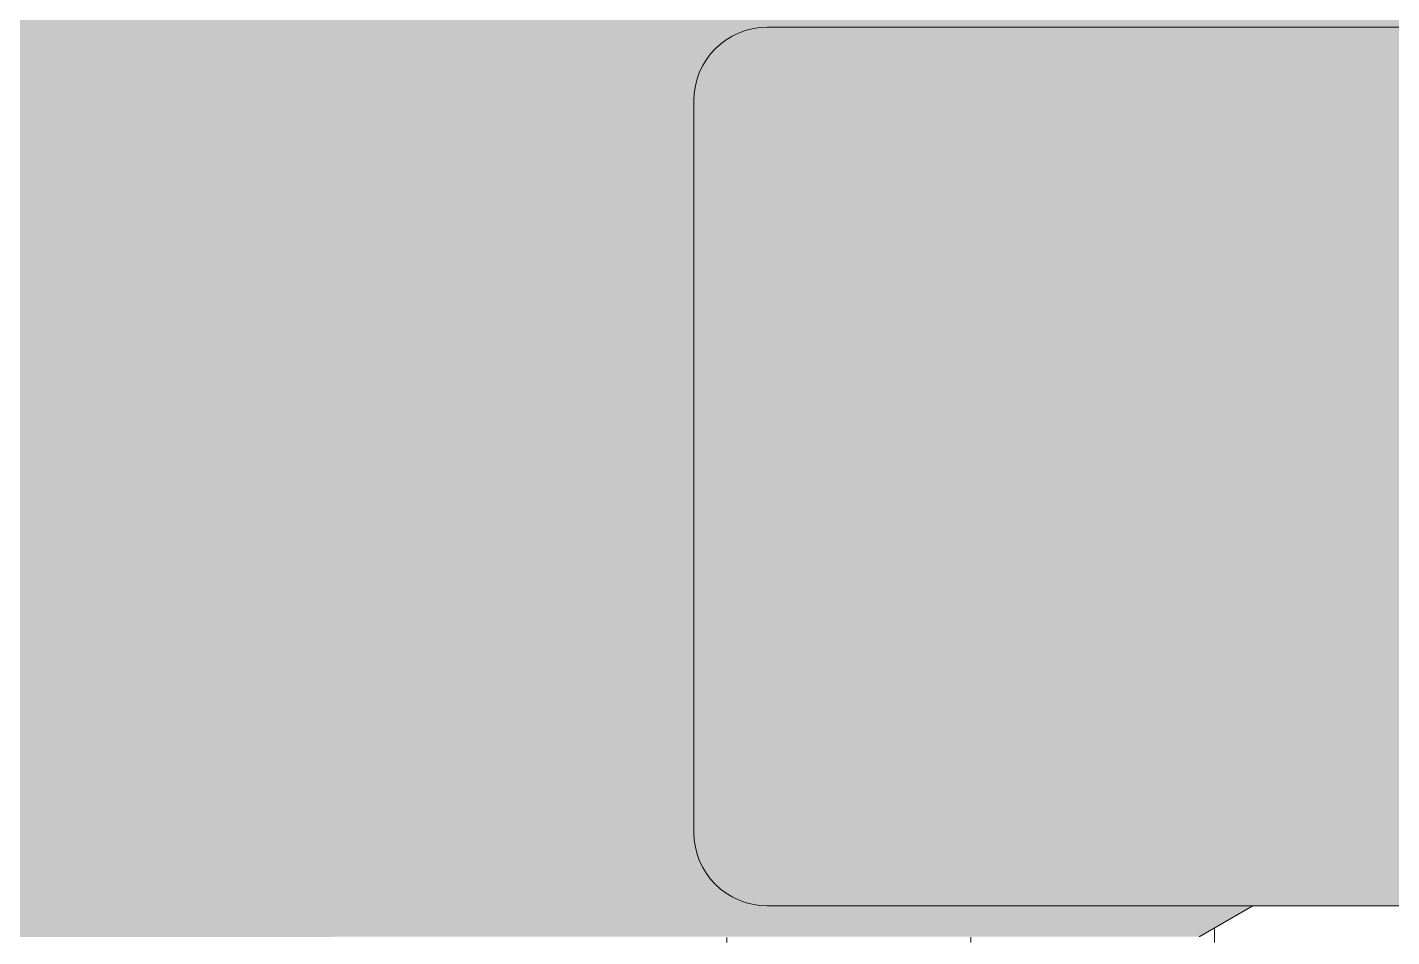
# Model space of a CAD drawing. Header units: millimetres. Extents: x 902415 to 1199587, y -3757 to 35605.
# Drawn here: x 978643 to 980507, y 7608 to 8850 of the extents above; entities that cross this region are included whole.
import ezdxf

# ---------------------------------------------------------------- set-up
doc = ezdxf.new("R2010")
doc.units = ezdxf.units.MM
doc.layers.add('A-GENM', color=13, linetype='Continuous', lineweight=5)
doc.layers.add('A-WALL-PATT', color=111, linetype='Continuous', lineweight=5)

# ---------------------------------------------------------------- blocks, each defined once
blk = doc.blocks.new('Mechanical - Condensers - Mechanical - Condensers-1249279-North - Grids A')
at = {"layer": 'A-GENM'}
blk.add_hatch(color=256, dxfattribs=at).paths.add_polyline_path([(980597.8, 7650), (980653.9, 7650), (980679.8, 7653.4), (980703.9, 7663.4), (980724.6, 7679.3), (980740.5, 7700), (980750.5, 7724.1), (980753.9, 7750), (980753.9, 8750), (980750.5, 8775.9), (980740.5, 8800), (980724.6, 8820.7), (980703.9, 8836.6), (980679.8, 8846.6), (980653.9, 8850), (979653.9, 8850), (979628, 8846.6), (979603.9, 8836.6), (979583.2, 8820.7), (979567.3, 8800), (979557.3, 8775.9), (979553.9, 8750), (979553.9, 7750), (979557.3, 7724.1), (979567.3, 7700), (979583.2, 7679.3), (979603.9, 7663.4), (979628, 7653.4), (979653.9, 7650), (980391.2, 7650)])
for p, q in [((980653.9, 8850), (979653.9, 8850)), ((979553.9, 7750), (979553.9, 8750)), ((979653.9, 7650), (980653.9, 7650))]:
    blk.add_line(p, q, dxfattribs=at)
for centre, start, end in [((979653.9, 8750), 90, 180), ((979653.9, 7750), 180, 270)]:
    blk.add_arc(centre, 100, start, end, dxfattribs=at)
blk = doc.blocks.new('Skygate1 - Skygate-2245925-North - Grids A')
at = {"layer": 'A-GENM'}
blk.add_hatch(color=256, dxfattribs=at).paths.add_polyline_path([(972020.7, 7606.6), (980244.1, 7607.7), (980317.4, 7650), (979653.9, 7650), (979628, 7653.4), (979603.9, 7663.4), (979583.2, 7679.3), (979567.3, 7700), (979557.3, 7724.1), (979553.9, 7750), (979553.9, 8750), (979557.3, 8775.9), (979567.3, 8800), (979583.2, 8820.7), (979603.9, 8836.6), (979628, 8846.6), (979653.9, 8850), (980653.9, 8850), (980679.8, 8846.6), (980703.9, 8836.6), (980724.6, 8820.7), (980740.5, 8800), (980750.5, 8775.9), (980753.9, 8750), (980753.9, 7902), (994420.8, 15790), (993386.3, 15790.1), (972020.8, 7606.6)])
blk.add_line((980244.1, 7607.7), (980317.4, 7650), dxfattribs=at)

msp = doc.modelspace()

# ---------------------------------------------------------------- hatches: boundary and pattern name
at = {"layer": 'A-WALL-PATT'}
h = msp.add_hatch(dxfattribs=at)
h.set_pattern_fill('FP_76', color=256, style=0, pattern_type=2)
h.set_pattern_definition([(90, (980597.8, 7600), (-333, 2e-14), [])])
h.paths.add_polyline_path([(980507.1, 7600), (980597.8, 7600), (980597.8, 7650), (980317.4, 7650), (980244.1, 7607.7), (979597.8, 7606.6), (979597.8, 7600), (980453.4, 7600)])
h.paths.add_polyline_path([(979597.8, 13604.8), (980597.8, 13813.2), (980597.8, 15713.5), (979597.8, 15713.5), (979597.8, 13799.9)])

# ---------------------------------------------------------------- block references
at = {"layer": 'A-GENM'}
for name in ['Skygate1 - Skygate-2245925-North - Grids A', 'Mechanical - Condensers - Mechanical - Condensers-1249279-North - Grids A']:
    msp.add_blockref(name, (0, 0), dxfattribs=at)

doc.saveas('drawing.dxf')
